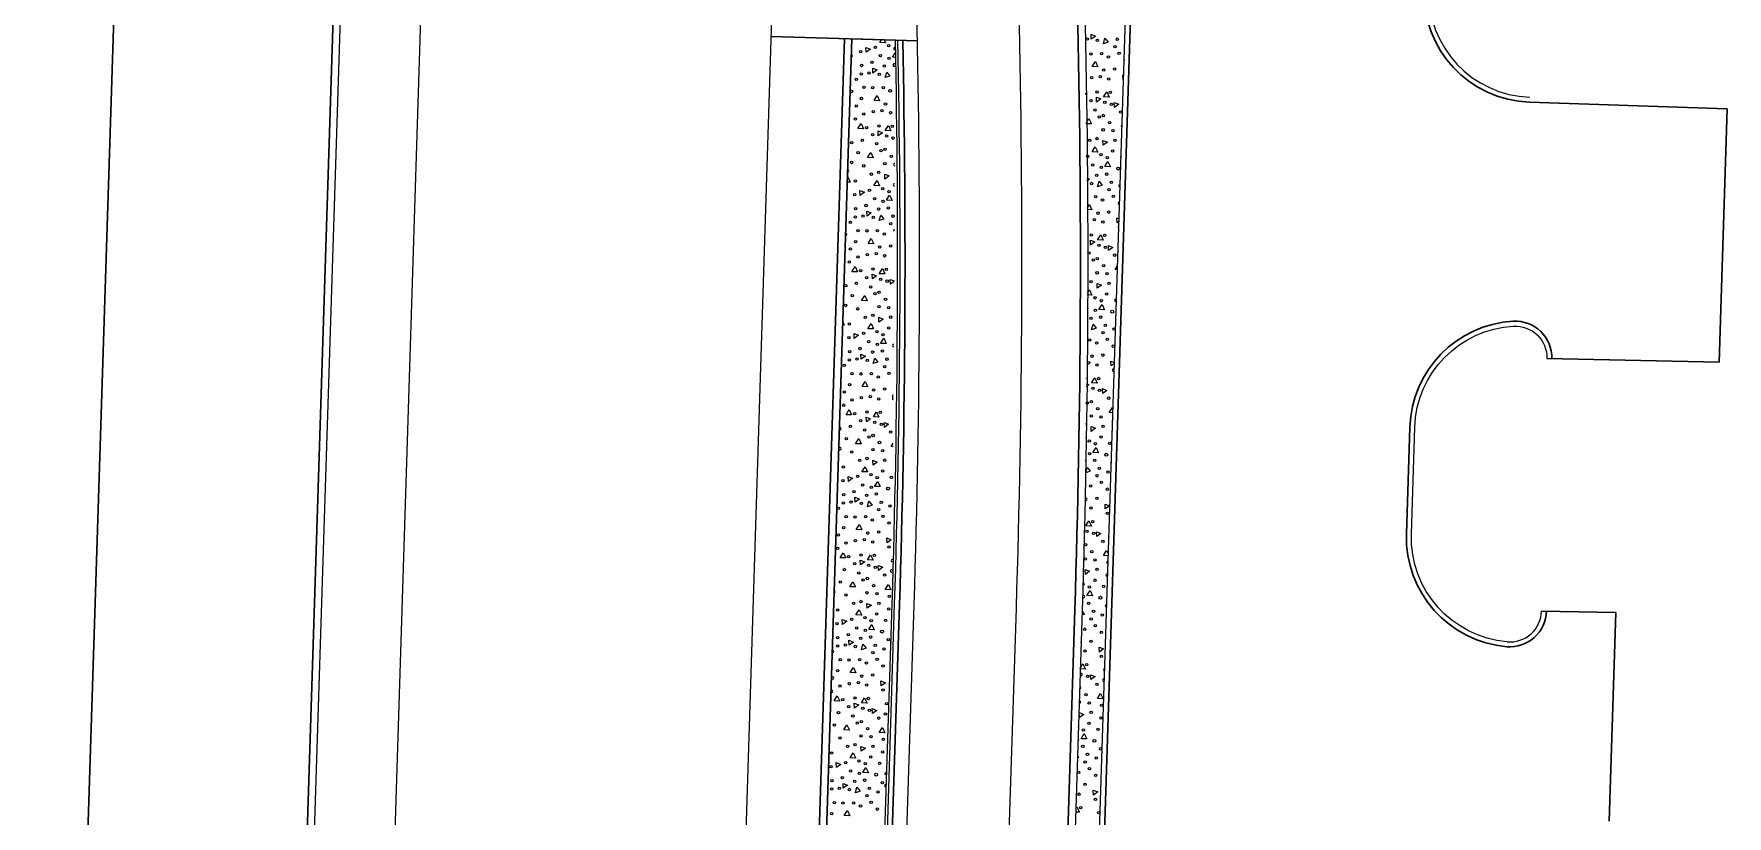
# Model space of a CAD drawing. Extents: x 2536801 to 2538856, y 7112140 to 7131569.
# Drawn here: x 2538208.4 to 2538440.1, y 7127960.5 to 7128067.6 of the extents above; entities that cross this region are included whole.
import ezdxf

# ---------------------------------------------------------------- set-up
doc = ezdxf.new("R2010")
doc.units = 0
doc.header["$LTSCALE"] = 100
doc.header["$MEASUREMENT"] = 0
for name, color, linetype, lineweight in [('D_BOC_FR', 3, 'Continuous', 13), ('D_BOC_RMP', 1, 'Continuous', 13), ('D_CTB_1', 2, 'Continuous', 0), ('D_DRVWY_1', 6, 'Continuous', 30), ('D_EOS_ML', 7, 'Continuous', 30), ('D_EOS_RMP', 1, 'Continuous', 30), ('D_EOT_ML', 7, 'Continuous', 13), ('D_EOT_RMP', 1, 'Continuous', 13), ('D_FOC_FR', 3, 'Continuous', 30), ('D_RIPRAP_1', 7, 'Continuous', 0)]:
    doc.layers.add(name, color=color, linetype=linetype, lineweight=lineweight)

msp = doc.modelspace()

# ---------------------------------------------------------------- linework, layer by layer
at = {"layer": 'D_BOC_FR', "lineweight": 0}
for p, q in [((2538341.15, 7127547.37), (2538360, 7128139.07)), ((2538396.9, 7127999.1), (2538397.36, 7128013.74))]:
    msp.add_line(p, q, dxfattribs=at)
at = {"layer": 'D_BOC_RMP', "lineweight": 0}
msp.add_line((2538311.37, 7127523.97), (2538326.2, 7127989.51), dxfattribs=at)
msp.add_arc((2536843.62, 7128036.75), 1483.33, 358.17507, 1.15777, dxfattribs=at)
at = {"layer": 'D_CTB_1', "linetype": 'Continuous', "lineweight": 0, "ltscale": 0.025}
for p, q in [((2538079.62, 7122710.13), (2538251.41, 7128101.79)), ((2538295.44, 7127285.57), (2538320.33, 7128066.91))]:
    msp.add_line(p, q, dxfattribs=at)
at = {"layer": 'D_DRVWY_1'}
for p, q in [((2538413.08, 7128058.26), (2538440.11, 7128057.33)), ((2538439, 7128022.67), (2538440.11, 7128057.33)), ((2538423.96, 7127959.79), (2538424.87, 7127988.36))]:
    msp.add_line(p, q, dxfattribs=at)
at = {"layer": 'D_DRVWY_1', "lineweight": 30}
for p, q in [((2538415.45, 7128023.17), (2538439, 7128022.67)), ((2538414.71, 7127988.58), (2538424.87, 7127988.36))]:
    msp.add_line(p, q, dxfattribs=at)
at = {"layer": 'D_DRVWY_1'}
msp.add_arc((2538413.6, 7128073.25), 15, 178.1749, 268.0343, dxfattribs=at)
at = {"layer": 'D_DRVWY_1', "lineweight": 0}
for centre, radius, start, end in [((2538413.6, 7128073.25), 14.33, 178.1749, 268.0343), ((2538410.38, 7127988.67), 4.33, 265.1802, 358.7731)]:
    msp.add_arc(centre, radius, start, end, dxfattribs=at)
at = {"layer": 'D_DRVWY_1', "extrusion": (0, 0, -1)}
for centre, start, end in [((-2538411.69, 7128013.28), 1.8251, 86.7555), ((-2538411.22, 7127998.64), 274.8198, 1.8251)]:
    msp.add_arc(centre, 15, start, end, dxfattribs=at)
at = {"layer": 'D_DRVWY_1', "lineweight": 0, "extrusion": (0, 0, -1)}
for centre, radius, start, end in [((-2538411.69, 7128013.28), 14.33, 1.8251, 86.7555), ((-2538411.12, 7128023.26), 4.33, 86.7555, 181.2269), ((-2538411.22, 7127998.64), 14.33, 274.8198, 1.8248)]:
    msp.add_arc(centre, radius, start, end, dxfattribs=at)
at = {"layer": 'D_DRVWY_1', "lineweight": 30, "extrusion": (0, 0, -1)}
msp.add_arc((-2538411.12, 7128023.26), 5, 86.7555, 181.2269, dxfattribs=at)
at = {"layer": 'D_DRVWY_1', "lineweight": 30}
msp.add_arc((2538410.38, 7127988.67), 5, 265.1802, 358.7731, dxfattribs=at)
at = {"layer": 'D_EOS_ML'}
for p, q in [((2537858.55, 7116745.35), (2538220.42, 7128102.78)), ((2537888.54, 7116744.4), (2538250.41, 7128101.82)), ((2538239.41, 7125558.6), (2538319.33, 7128066.94))]:
    msp.add_line(p, q, dxfattribs=at)
at = {"layer": 'D_EOS_RMP'}
for p, q in [((2538309.33, 7128067.22), (2538329.33, 7128066.64)), ((2538312.04, 7127523.95), (2538326.87, 7127989.49)), ((2538336.8, 7127547.51), (2538350.86, 7127988.73))]:
    msp.add_line(p, q, dxfattribs=at)
for radius, end in [(1508, 1.31899), (1484, 1.1565)]:
    msp.add_arc((2536843.62, 7128036.75), radius, 358.17507, end, dxfattribs=at)
at = {"layer": 'D_EOT_ML'}
for p, q in [((2537900.53, 7116744.02), (2538262.4, 7128101.44)), ((2538218.53, 7125217.38), (2538310.38, 7128099.91))]:
    msp.add_line(p, q, dxfattribs=at)
at = {"layer": 'D_EOT_RMP'}
for p, q in [((2538314.03, 7127523.88), (2538328.87, 7127989.43)), ((2538328.03, 7127523.44), (2538342.86, 7127988.98))]:
    msp.add_line(p, q, dxfattribs=at)
for radius in [1486, 1500]:
    msp.add_arc((2536843.62, 7128036.75), radius, 358.17507, 1.31899, dxfattribs=at)
at = {"layer": 'D_FOC_FR', "color": 3}
msp.add_line((2538333.34, 7127281.42), (2538360.67, 7128139.05), dxfattribs=at)
at = {"layer": 'D_FOC_FR'}
msp.add_line((2538396.23, 7127999.12), (2538396.7, 7128013.76), dxfattribs=at)
at = {"layer": 'D_RIPRAP_1', "color": 7, "lineweight": 0}
for p, q in [((2538320.33, 7128066.9), (2538301.81, 7127485.55)), ((2538326.31, 7128066.73), (2538320.33, 7128066.9)), ((2538311.04, 7127523.98), (2538325.87, 7127989.52))]:
    msp.add_line(p, q, dxfattribs=at)
at = {"layer": 'D_RIPRAP_1', "color": 7, "linetype": 'Continuous', "lineweight": 0, "flags": 128}
for points in [[(2538320.92, 7128066.89), (2538320.93, 7128066.88), (2538320.33, 7128066.9)], [(2538324.76, 7128066.77), (2538324.94, 7128066.37), (2538324.17, 7128066.4), (2538324.41, 7128066.79)], [(2538326.3, 7128064.38), (2538325.9, 7128064.39), (2538326.3, 7128065.03)], [(2538357.52, 7128061.35), (2538357.46, 7128061.3), (2538357.43, 7128061.97), (2538357.54, 7128061.93)], [(2538352.41, 7128055.38), (2538352.79, 7128055.99), (2538353.13, 7128055.26), (2538352.41, 7128055.29)], [(2538357.32, 7128054.91), (2538357.2, 7128054.92), (2538357.33, 7128055.12)], [(2538319.73, 7128047.94), (2538319.78, 7128048.02), (2538320.12, 7128047.29), (2538319.71, 7128047.31)], [(2538352.49, 7128047.86), (2538352.87, 7128047.72), (2538352.5, 7128047.44)], [(2538352.54, 7128043.71), (2538352.87, 7128044.23), (2538353.2, 7128043.5), (2538352.54, 7128043.53)], [(2538356.9, 7128041.91), (2538356.65, 7128041.72), (2538356.61, 7128042.39), (2538356.92, 7128042.27)], [(2538356.69, 7128035.32), (2538356.39, 7128035.33), (2538356.71, 7128035.85)], [(2538326.12, 7128033.68), (2538325.62, 7128033.31), (2538325.58, 7128033.98), (2538326.12, 7128033.77)], [(2538352.57, 7128032.13), (2538352.84, 7128032.56), (2538353.18, 7128031.84), (2538352.56, 7128031.86)], [(2538319.1, 7128028.15), (2538319.3, 7128027.71), (2538319.08, 7128027.72)], [(2538356.29, 7128022.46), (2538355.84, 7128022.13), (2538355.8, 7128022.8), (2538356.29, 7128022.61)], [(2538352.42, 7128019.67), (2538352.79, 7128019.53), (2538352.42, 7128019.26)], [(2538326.02, 7128017.53), (2538325.97, 7128017.5), (2538325.94, 7128018.17), (2538326.02, 7128018.13)], [(2538356.07, 7128015.73), (2538355.57, 7128015.75), (2538356.01, 7128016.44), (2538356.09, 7128016.28)], [(2538325.98, 7128011.1), (2538325.71, 7128011.11), (2538325.99, 7128011.55)], [(2538352.34, 7128012.32), (2538352.37, 7128012.25), (2538352.34, 7128012.25)], [(2538318.46, 7128008.19), (2538318.49, 7128008.12), (2538318.46, 7128008.12)], [(2538355.45, 7127996.13), (2538354.76, 7127996.16), (2538355.2, 7127996.86), (2538355.45, 7127996.31)], [(2538351.85, 7127988.51), (2538352.16, 7127988.12), (2538351.83, 7127988.02)], [(2538325.75, 7127985.79), (2538325.69, 7127985.79), (2538325.75, 7127985.88)], [(2538351.6, 7127980.76), (2538351.96, 7127981.34), (2538352.3, 7127980.61), (2538351.6, 7127980.64)], [(2538351.22, 7127968.7), (2538351.35, 7127968.54), (2538351.21, 7127968.49)], [(2538325.13, 7127966.2), (2538324.88, 7127966.21), (2538325.14, 7127966.61)], [(2538350.99, 7127961.49), (2538351.15, 7127961.75), (2538351.49, 7127961.02), (2538350.97, 7127961.05)]]:
    msp.add_lwpolyline(points, dxfattribs=at)
for points in [[(2538353.1, 7128066.87), (2538353.07, 7128067.54), (2538353.68, 7128067.3)], [(2538355.41, 7128066.46), (2538354.77, 7128066.25), (2538354.98, 7128067)], [(2538322.31, 7128065.08), (2538322.27, 7128065.75), (2538322.89, 7128065.51)], [(2538354.02, 7128063.09), (2538353.24, 7128063.12), (2538353.68, 7128063.81)], [(2538323.24, 7128062.24), (2538323.2, 7128062.91), (2538323.82, 7128062.66)], [(2538325.55, 7128061.83), (2538324.91, 7128061.62), (2538325.12, 7128062.37)], [(2538324.15, 7128058.45), (2538323.38, 7128058.48), (2538323.81, 7128059.18)], [(2538355.55, 7128058.95), (2538354.78, 7128058.98), (2538355.22, 7128059.68)], [(2538353.83, 7128058.27), (2538353.8, 7128058.94), (2538354.41, 7128058.7)], [(2538356.29, 7128057.53), (2538356.26, 7128058.2), (2538356.87, 7128057.96)], [(2538321.95, 7128054.59), (2538321.17, 7128054.63), (2538321.61, 7128055.32)], [(2538325.69, 7128054.31), (2538324.91, 7128054.35), (2538325.35, 7128055.04)], [(2538323.97, 7128053.64), (2538323.93, 7128054.31), (2538324.55, 7128054.06)], [(2538353.99, 7128051.42), (2538353.22, 7128051.45), (2538353.66, 7128052.15)], [(2538354.74, 7128052.34), (2538354.7, 7128053.01), (2538355.32, 7128052.77)], [(2538323.27, 7128050.62), (2538322.49, 7128050.66), (2538322.93, 7128051.35)], [(2538355.73, 7128049.41), (2538354.95, 7128049.45), (2538355.39, 7128050.14)], [(2538324.13, 7128046.79), (2538323.35, 7128046.82), (2538323.79, 7128047.51)], [(2538324.87, 7128047.71), (2538324.84, 7128048.38), (2538325.45, 7128048.14)], [(2538354.6, 7128046.88), (2538353.96, 7128046.67), (2538354.17, 7128047.42)], [(2538321.5, 7128045.49), (2538321.46, 7128046.16), (2538322.08, 7128045.92)], [(2538325.86, 7128044.78), (2538325.09, 7128044.81), (2538325.52, 7128045.5)], [(2538322.43, 7128042.65), (2538322.39, 7128043.32), (2538323.01, 7128043.08)], [(2538324.73, 7128042.24), (2538324.1, 7128042.03), (2538324.3, 7128042.78)], [(2538323.34, 7128038.86), (2538322.56, 7128038.9), (2538323, 7128039.59)], [(2538353.02, 7128038.69), (2538352.98, 7128039.36), (2538353.6, 7128039.11)], [(2538354.74, 7128039.37), (2538353.96, 7128039.4), (2538354.4, 7128040.09)], [(2538355.48, 7128037.94), (2538355.44, 7128038.61), (2538356.06, 7128038.37)], [(2538321.14, 7128035.01), (2538320.36, 7128035.04), (2538320.8, 7128035.74)], [(2538323.16, 7128034.05), (2538323.12, 7128034.72), (2538323.74, 7128034.48)], [(2538324.88, 7128034.73), (2538324.1, 7128034.76), (2538324.54, 7128035.46)], [(2538322.45, 7128031.04), (2538321.68, 7128031.07), (2538322.12, 7128031.77)], [(2538353.92, 7128032.76), (2538353.89, 7128033.43), (2538354.5, 7128033.19)], [(2538354.91, 7128029.83), (2538354.14, 7128029.86), (2538354.58, 7128030.55)], [(2538320.68, 7128025.91), (2538320.65, 7128026.58), (2538321.26, 7128026.34)], [(2538323.32, 7128027.2), (2538322.54, 7128027.23), (2538322.98, 7128027.93)], [(2538324.06, 7128028.12), (2538324.02, 7128028.79), (2538324.64, 7128028.55)], [(2538353.78, 7128027.29), (2538353.15, 7128027.08), (2538353.35, 7128027.83)], [(2538325.05, 7128025.19), (2538324.27, 7128025.22), (2538324.71, 7128025.92)], [(2538321.61, 7128023.07), (2538321.58, 7128023.74), (2538322.2, 7128023.49)], [(2538323.92, 7128022.66), (2538323.28, 7128022.45), (2538323.49, 7128023.19)], [(2538322.53, 7128019.28), (2538321.75, 7128019.31), (2538322.19, 7128020.01)], [(2538353.93, 7128019.78), (2538353.15, 7128019.81), (2538353.59, 7128020.51)], [(2538354.67, 7128018.36), (2538354.63, 7128019.03), (2538355.25, 7128018.79)], [(2538320.32, 7128015.42), (2538319.55, 7128015.46), (2538319.98, 7128016.15)], [(2538322.34, 7128014.46), (2538322.31, 7128015.13), (2538322.92, 7128014.89)], [(2538324.06, 7128015.14), (2538323.29, 7128015.18), (2538323.73, 7128015.87)], [(2538324.8, 7128013.72), (2538324.77, 7128014.39), (2538325.38, 7128014.15)], [(2538353.11, 7128013.17), (2538353.08, 7128013.84), (2538353.69, 7128013.6)], [(2538321.64, 7128011.45), (2538320.86, 7128011.49), (2538321.3, 7128012.18)], [(2538354.1, 7128010.24), (2538353.32, 7128010.27), (2538353.76, 7128010.97)], [(2538322.51, 7128007.62), (2538321.73, 7128007.65), (2538322.17, 7128008.34)], [(2538323.25, 7128008.54), (2538323.21, 7128009.21), (2538323.83, 7128008.97)], [(2538352.97, 7128007.71), (2538352.34, 7128007.5), (2538352.54, 7128008.25)], [(2538319.87, 7128006.32), (2538319.83, 7128006.99), (2538320.45, 7128006.75)], [(2538324.24, 7128005.61), (2538323.46, 7128005.64), (2538323.9, 7128006.33)], [(2538320.8, 7128003.48), (2538320.77, 7128004.15), (2538321.38, 7128003.91)], [(2538323.11, 7128003.07), (2538322.47, 7128002.86), (2538322.68, 7128003.61)], [(2538355.02, 7128002.55), (2538354.99, 7128003.22), (2538355.6, 7128002.98)], [(2538321.71, 7127999.69), (2538320.94, 7127999.73), (2538321.38, 7128000.42)], [(2538353.12, 7128000.19), (2538352.34, 7128000.23), (2538352.78, 7128000.92)], [(2538353.85, 7127998.77), (2538353.82, 7127999.44), (2538354.43, 7127999.2)], [(2538319.51, 7127995.84), (2538318.73, 7127995.87), (2538319.17, 7127996.56)], [(2538325.16, 7127997.91), (2538325.12, 7127998.58), (2538325.74, 7127998.34)], [(2538321.53, 7127994.88), (2538321.49, 7127995.55), (2538322.11, 7127995.31)], [(2538323.25, 7127995.56), (2538322.47, 7127995.59), (2538322.91, 7127996.29)], [(2538323.99, 7127994.14), (2538323.95, 7127994.81), (2538324.57, 7127994.57)], [(2538352.3, 7127993.59), (2538352.26, 7127994.26), (2538352.88, 7127994.02)], [(2538320.83, 7127991.87), (2538320.05, 7127991.9), (2538320.49, 7127992.59)], [(2538325.67, 7127991.49), (2538324.9, 7127991.53), (2538325.34, 7127992.22)], [(2538322.43, 7127988.95), (2538322.4, 7127989.62), (2538323.02, 7127989.38)], [(2538353.29, 7127990.66), (2538352.51, 7127990.69), (2538352.95, 7127991.38)], [(2538319.06, 7127986.74), (2538319.02, 7127987.41), (2538319.64, 7127987.17)], [(2538321.69, 7127988.03), (2538320.91, 7127988.06), (2538321.35, 7127988.76)], [(2538323.42, 7127986.02), (2538322.65, 7127986.05), (2538323.09, 7127986.75)], [(2538319.99, 7127983.9), (2538319.95, 7127984.57), (2538320.57, 7127984.32)], [(2538322.29, 7127983.49), (2538321.66, 7127983.28), (2538321.86, 7127984.02)], [(2538354.21, 7127982.96), (2538354.18, 7127983.63), (2538354.79, 7127983.39)], [(2538320.9, 7127980.11), (2538320.12, 7127980.14), (2538320.56, 7127980.84)], [(2538324.35, 7127978.33), (2538324.31, 7127979), (2538324.93, 7127978.75)], [(2538353.04, 7127979.19), (2538353, 7127979.86), (2538353.62, 7127979.62)], [(2538318.7, 7127976.25), (2538317.92, 7127976.29), (2538318.36, 7127976.98)], [(2538320.72, 7127975.29), (2538320.68, 7127975.96), (2538321.3, 7127975.72)], [(2538322.44, 7127975.97), (2538321.66, 7127976.01), (2538322.1, 7127976.7)], [(2538354.72, 7127976.55), (2538353.95, 7127976.58), (2538354.39, 7127977.27)], [(2538323.18, 7127974.55), (2538323.14, 7127975.22), (2538323.76, 7127974.98)], [(2538351.49, 7127974), (2538351.45, 7127974.67), (2538352.07, 7127974.43)], [(2538320.02, 7127972.28), (2538319.24, 7127972.32), (2538319.68, 7127973.01)], [(2538324.86, 7127971.91), (2538324.08, 7127971.94), (2538324.52, 7127972.64)], [(2538352.48, 7127971.07), (2538351.7, 7127971.1), (2538352.14, 7127971.8)], [(2538320.88, 7127968.45), (2538320.1, 7127968.48), (2538320.54, 7127969.17)], [(2538321.62, 7127969.37), (2538321.59, 7127970.04), (2538322.2, 7127969.8)], [(2538318.25, 7127967.15), (2538318.21, 7127967.82), (2538318.83, 7127967.58)], [(2538322.61, 7127966.44), (2538321.83, 7127966.47), (2538322.27, 7127967.16)], [(2538319.18, 7127964.31), (2538319.14, 7127964.98), (2538319.76, 7127964.74)], [(2538321.48, 7127963.9), (2538320.85, 7127963.69), (2538321.05, 7127964.44)], [(2538353.4, 7127963.38), (2538353.36, 7127964.05), (2538353.98, 7127963.81)], [(2538320.09, 7127960.52), (2538319.31, 7127960.56), (2538319.75, 7127961.25)]]:
    msp.add_lwpolyline(points, close=True, dxfattribs=at)
at = {"layer": 'D_RIPRAP_1', "color": 7, "lineweight": 0, "flags": 128}
msp.add_lwpolyline([(2538351.86, 7127988.69), (2538342.16, 7127684.29), (2538337.76, 7127546.43)], dxfattribs=at)
at = {"layer": 'D_RIPRAP_1', "color": 7, "linetype": 'Continuous', "lineweight": 0}
for centre, radius in [((2538325.39, 7128065.99), 0.163), ((2538352.55, 7128066.89), 0.163), ((2538353.95, 7128066.7), 0.163), ((2538356.34, 7128065.84), 0.163), ((2538356.66, 7128066.87), 0.163), ((2538321.56, 7128065.17), 0.163), ((2538323.1, 7128063.69), 0.163), ((2538323.57, 7128065.76), 0.163), ((2538324.26, 7128064.61), 0.163), ((2538325.44, 7128064.26), 0.163), ((2538353.08, 7128064.85), 0.163), ((2538354.52, 7128064.87), 0.163), ((2538355.46, 7128064.43), 0.163), ((2538356.92, 7128064.93), 0.163), ((2538320.95, 7128061.37), 0.163), ((2538321.64, 7128062.12), 0.163), ((2538321.68, 7128063.27), 0.163), ((2538322.69, 7128062.25), 0.163), ((2538324.09, 7128062.06), 0.163), ((2538324.81, 7128063.19), 0.163), ((2538353.14, 7128061.59), 0.163), ((2538354.35, 7128061.73), 0.163), ((2538354.82, 7128062.64), 0.163), ((2538355.5, 7128061.43), 0.163), ((2538356.32, 7128062.78), 0.163), ((2538320.32, 7128059.71), 0.163), ((2538322.01, 7128060.26), 0.163), ((2538323.21, 7128060.22), 0.163), ((2538324.66, 7128060.24), 0.163), ((2538325.59, 7128059.8), 0.163), ((2538353.91, 7128059.64), 0.163), ((2538355.73, 7128059.58), 0.163), ((2538320.95, 7128057.74), 0.163), ((2538321.66, 7128058.75), 0.163), ((2538321.98, 7128056.64), 0.163), ((2538323.27, 7128056.95), 0.163), ((2538324.49, 7128057.1), 0.163), ((2538324.95, 7128058), 0.163), ((2538325.64, 7128056.79), 0.163), ((2538353.05, 7128058.44), 0.163), ((2538353.6, 7128057.19), 0.163), ((2538354.96, 7128058.23), 0.163), ((2538355.86, 7128057.96), 0.163), ((2538357.13, 7128056.89), 0.163), ((2538320.83, 7128055.93), 0.163), ((2538322.36, 7128054.77), 0.163), ((2538324.05, 7128055), 0.163), ((2538325.87, 7128054.95), 0.163), ((2538354.19, 7128056.23), 0.163), ((2538354.73, 7128054.46), 0.163), ((2538354.75, 7128056.42), 0.163), ((2538355.62, 7128055.46), 0.163), ((2538356.07, 7128054.33), 0.163), ((2538320.33, 7128052.72), 0.163), ((2538321.77, 7128053.02), 0.163), ((2538323.18, 7128053.81), 0.163), ((2538323.74, 7128052.55), 0.163), ((2538325.1, 7128053.6), 0.163), ((2538325.99, 7128053.32), 0.163), ((2538352.89, 7128053.03), 0.163), ((2538353.89, 7128053.27), 0.163), ((2538356.34, 7128053.03), 0.163), ((2538320.32, 7128049.99), 0.163), ((2538321.21, 7128051.33), 0.163), ((2538324.33, 7128051.59), 0.163), ((2538324.86, 7128049.82), 0.163), ((2538324.89, 7128051.78), 0.163), ((2538325.76, 7128050.82), 0.163), ((2538352.62, 7128050.81), 0.163), ((2538353.31, 7128049.66), 0.163), ((2538354.44, 7128051.04), 0.163), ((2538355.3, 7128050.64), 0.163), ((2538356.05, 7128051.56), 0.163), ((2538320.83, 7128047.47), 0.163), ((2538321.97, 7128049.53), 0.163), ((2538323.02, 7128048.39), 0.163), ((2538324.03, 7128048.63), 0.163), ((2538353.86, 7128048.24), 0.163), ((2538354.5, 7128049.31), 0.163), ((2538355.2, 7128048.39), 0.163), ((2538355.85, 7128047.28), 0.163), ((2538356.79, 7128049.15), 0.199), ((2538320.75, 7128045.59), 0.163), ((2538322.76, 7128046.17), 0.163), ((2538323.45, 7128045.02), 0.163), ((2538324.58, 7128046.41), 0.163), ((2538325.43, 7128046), 0.163), ((2538353.14, 7128047.11), 0.163), ((2538353.71, 7128045.29), 0.163), ((2538355.52, 7128046.26), 0.163), ((2538356.11, 7128045.35), 0.163), ((2538320.86, 7128043.68), 0.163), ((2538321.88, 7128042.66), 0.163), ((2538322.28, 7128044.1), 0.163), ((2538324, 7128043.6), 0.163), ((2538324.63, 7128044.68), 0.163), ((2538325.34, 7128043.76), 0.163), ((2538325.98, 7128042.64), 0.163), ((2538354.01, 7128043.05), 0.163), ((2538354.64, 7128044.85), 0.163), ((2538355.5, 7128043.19), 0.163), ((2538320.14, 7128041.79), 0.163), ((2538320.83, 7128042.54), 0.163), ((2538321.19, 7128040.67), 0.163), ((2538322.4, 7128040.63), 0.163), ((2538323.28, 7128042.48), 0.163), ((2538323.84, 7128040.65), 0.163), ((2538325.66, 7128041.62), 0.163), ((2538353.54, 7128042.15), 0.163), ((2538354.69, 7128041.84), 0.163), ((2538320.14, 7128038.16), 0.163), ((2538320.85, 7128039.16), 0.163), ((2538324.14, 7128038.41), 0.163), ((2538324.78, 7128040.21), 0.163), ((2538325.64, 7128038.55), 0.163), ((2538353.1, 7128040.05), 0.163), ((2538354.15, 7128038.65), 0.163), ((2538354.92, 7128040), 0.163), ((2538355.04, 7128038.37), 0.163), ((2538320.02, 7128036.35), 0.163), ((2538321.17, 7128037.05), 0.163), ((2538322.46, 7128037.37), 0.163), ((2538323.68, 7128037.51), 0.163), ((2538324.83, 7128037.21), 0.163), ((2538352.79, 7128037.6), 0.163), ((2538353.38, 7128036.64), 0.163), ((2538353.94, 7128036.83), 0.163), ((2538354.81, 7128035.88), 0.163), ((2538356.32, 7128037.3), 0.163), ((2538320.96, 7128033.43), 0.163), ((2538321.55, 7128035.18), 0.163), ((2538322.37, 7128034.22), 0.163), ((2538323.23, 7128035.41), 0.163), ((2538324.29, 7128034.01), 0.163), ((2538325.05, 7128035.36), 0.163), ((2538325.18, 7128033.74), 0.163), ((2538353.08, 7128033.69), 0.163), ((2538353.91, 7128034.88), 0.163), ((2538355.26, 7128034.75), 0.163), ((2538355.53, 7128033.45), 0.163), ((2538319.52, 7128033.13), 0.163), ((2538320.4, 7128031.74), 0.163), ((2538322.92, 7128032.96), 0.163), ((2538323.52, 7128032.01), 0.163), ((2538324.08, 7128032.2), 0.163), ((2538324.95, 7128031.24), 0.163), ((2538353.63, 7128031.46), 0.163), ((2538354.48, 7128031.05), 0.163), ((2538355.23, 7128031.97), 0.163), ((2538319.51, 7128030.41), 0.163), ((2538321.16, 7128029.95), 0.163), ((2538322.21, 7128028.8), 0.163), ((2538323.22, 7128029.05), 0.163), ((2538324.05, 7128030.24), 0.163), ((2538325.4, 7128030.11), 0.163), ((2538325.67, 7128028.81), 0.163), ((2538353.68, 7128029.73), 0.163), ((2538354.39, 7128028.81), 0.163), ((2538355.97, 7128029.56), 0.199), ((2538320.01, 7128027.88), 0.163), ((2538321.95, 7128026.59), 0.163), ((2538323.77, 7128026.82), 0.163), ((2538324.62, 7128026.41), 0.163), ((2538325.37, 7128027.33), 0.163), ((2538353.05, 7128028.65), 0.163), ((2538354.71, 7128026.67), 0.163), ((2538355.03, 7128027.69), 0.163), ((2538356.22, 7128027.19), 0.163), ((2538319.94, 7128026), 0.163), ((2538320.05, 7128024.1), 0.163), ((2538321.47, 7128024.52), 0.163), ((2538322.63, 7128025.44), 0.163), ((2538323.82, 7128025.09), 0.163), ((2538324.53, 7128024.17), 0.163), ((2538352.89, 7128025.7), 0.163), ((2538353.83, 7128025.26), 0.163), ((2538355.3, 7128025.76), 0.163), ((2538356.12, 7128024.84), 0.163), ((2538319.32, 7128022.2), 0.163), ((2538320.01, 7128022.95), 0.163), ((2538321.07, 7128023.08), 0.163), ((2538322.46, 7128022.89), 0.163), ((2538323.19, 7128024.02), 0.163), ((2538324.85, 7128022.04), 0.163), ((2538325.17, 7128023.06), 0.163), ((2538352.73, 7128022.56), 0.163), ((2538353.19, 7128023.47), 0.163), ((2538353.88, 7128022.26), 0.163), ((2538354.69, 7128023.61), 0.163), ((2538320.03, 7128019.58), 0.163), ((2538320.38, 7128021.09), 0.163), ((2538321.59, 7128021.05), 0.163), ((2538323.03, 7128021.07), 0.163), ((2538323.97, 7128020.62), 0.163), ((2538325.43, 7128021.13), 0.163), ((2538354.1, 7128020.41), 0.163), ((2538319.32, 7128018.57), 0.163), ((2538320.36, 7128017.47), 0.163), ((2538321.65, 7128017.78), 0.163), ((2538322.86, 7128017.93), 0.163), ((2538323.33, 7128018.83), 0.163), ((2538324.02, 7128017.62), 0.163), ((2538324.83, 7128018.97), 0.163), ((2538353.13, 7128017.25), 0.163), ((2538353.34, 7128019.06), 0.163), ((2538354.23, 7128018.79), 0.163), ((2538355.5, 7128017.72), 0.163), ((2538319.21, 7128016.76), 0.163), ((2538320.73, 7128015.6), 0.163), ((2538322.42, 7128015.83), 0.163), ((2538324.24, 7128015.78), 0.163), ((2538352.57, 7128017.06), 0.163), ((2538353.1, 7128015.29), 0.163), ((2538354, 7128016.29), 0.163), ((2538354.45, 7128015.16), 0.163), ((2538320.14, 7128013.85), 0.163), ((2538321.56, 7128014.64), 0.163), ((2538322.11, 7128013.38), 0.163), ((2538323.26, 7128012.61), 0.163), ((2538323.47, 7128014.43), 0.163), ((2538324.37, 7128014.15), 0.163), ((2538325.64, 7128013.08), 0.163), ((2538354.72, 7128013.86), 0.163), ((2538319.58, 7128012.16), 0.163), ((2538320.34, 7128010.36), 0.163), ((2538322.7, 7128012.42), 0.163), ((2538323.24, 7128010.65), 0.163), ((2538324.13, 7128011.65), 0.163), ((2538324.58, 7128010.53), 0.163), ((2538352.82, 7128011.87), 0.163), ((2538353.67, 7128011.47), 0.163), ((2538354.42, 7128012.39), 0.163), ((2538355.64, 7128011.54), 0.163), ((2538319.2, 7128008.3), 0.163), ((2538321.4, 7128009.22), 0.163), ((2538322.4, 7128009.46), 0.163), ((2538324.85, 7128009.23), 0.163), ((2538352.87, 7128010.14), 0.163), ((2538353.58, 7128009.22), 0.163), ((2538354.22, 7128008.11), 0.163), ((2538355.16, 7128009.98), 0.199), ((2538319.12, 7128006.42), 0.163), ((2538321.13, 7128007), 0.163), ((2538321.82, 7128005.85), 0.163), ((2538322.95, 7128007.24), 0.163), ((2538323.81, 7128006.83), 0.163), ((2538324.56, 7128007.75), 0.163), ((2538325.77, 7128006.9), 0.163), ((2538353.02, 7128005.68), 0.163), ((2538353.9, 7128007.09), 0.163), ((2538354.48, 7128006.18), 0.163), ((2538355.41, 7128007.61), 0.163), ((2538319.2, 7128003.37), 0.163), ((2538319.24, 7128004.51), 0.163), ((2538320.25, 7128003.49), 0.163), ((2538320.66, 7128004.93), 0.163), ((2538321.65, 7128003.31), 0.163), ((2538322.37, 7128004.43), 0.163), ((2538323.01, 7128005.51), 0.163), ((2538323.71, 7128004.59), 0.163), ((2538324.36, 7128003.47), 0.163), ((2538325.3, 7128005.34), 0.199), ((2538353.88, 7128004.02), 0.163), ((2538355.31, 7128005.26), 0.163), ((2538318.51, 7128002.62), 0.163), ((2538319.57, 7128001.5), 0.163), ((2538320.77, 7128001.46), 0.163), ((2538322.22, 7128001.48), 0.163), ((2538323.15, 7128001.04), 0.163), ((2538324.03, 7128002.45), 0.163), ((2538324.62, 7128001.54), 0.163), ((2538325.55, 7128002.97), 0.163), ((2538353.07, 7128002.67), 0.163), ((2538355.31, 7128001.97), 0.163), ((2538318.51, 7127998.99), 0.163), ((2538319.22, 7127999.99), 0.163), ((2538322.52, 7127999.24), 0.163), ((2538324.01, 7127999.38), 0.163), ((2538325.45, 7128000.62), 0.163), ((2538352.52, 7127999.48), 0.163), ((2538353.29, 7128000.83), 0.163), ((2538353.42, 7127999.2), 0.163), ((2538318.39, 7127997.18), 0.163), ((2538319.54, 7127997.88), 0.163), ((2538320.83, 7127998.2), 0.163), ((2538322.05, 7127998.34), 0.163), ((2538323.2, 7127998.04), 0.163), ((2538325.44, 7127997.34), 0.163), ((2538352.32, 7127997.66), 0.163), ((2538353.18, 7127996.71), 0.163), ((2538354.69, 7127998.13), 0.163), ((2538319.33, 7127994.26), 0.163), ((2538319.92, 7127996.01), 0.163), ((2538320.74, 7127995.05), 0.163), ((2538321.61, 7127996.24), 0.163), ((2538322.66, 7127994.84), 0.163), ((2538323.43, 7127996.19), 0.163), ((2538323.55, 7127994.57), 0.163), ((2538352.29, 7127995.71), 0.163), ((2538353.63, 7127995.58), 0.163), ((2538353.9, 7127994.28), 0.163), ((2538318.77, 7127992.57), 0.163), ((2538321.3, 7127993.79), 0.163), ((2538321.89, 7127992.83), 0.163), ((2538322.45, 7127993.03), 0.163), ((2538323.32, 7127992.07), 0.163), ((2538324.83, 7127993.5), 0.163), ((2538352.86, 7127991.88), 0.163), ((2538353.61, 7127992.8), 0.163), ((2538354.82, 7127991.95), 0.163), ((2538319.53, 7127990.78), 0.163), ((2538320.59, 7127989.63), 0.163), ((2538321.59, 7127989.88), 0.163), ((2538322.42, 7127991.07), 0.163), ((2538323.77, 7127990.94), 0.163), ((2538324.04, 7127989.64), 0.163), ((2538325.49, 7127990.6), 0.163), ((2538352.76, 7127989.64), 0.163), ((2538354.35, 7127990.39), 0.199), ((2538318.39, 7127988.71), 0.163), ((2538320.32, 7127987.42), 0.163), ((2538322.14, 7127987.65), 0.163), ((2538322.99, 7127987.24), 0.163), ((2538323.74, 7127988.16), 0.163), ((2538324.96, 7127987.31), 0.163), ((2538325.39, 7127988.87), 0.163), ((2538353.09, 7127987.5), 0.163), ((2538353.41, 7127988.52), 0.163), ((2538354.6, 7127988.02), 0.163), ((2538318.31, 7127986.83), 0.163), ((2538318.42, 7127984.93), 0.163), ((2538319.85, 7127985.35), 0.163), ((2538321.01, 7127986.27), 0.163), ((2538321.56, 7127984.85), 0.163), ((2538322.19, 7127985.92), 0.163), ((2538322.9, 7127985), 0.163), ((2538324.48, 7127985.76), 0.199), ((2538352.21, 7127986.09), 0.163), ((2538353.67, 7127986.59), 0.163), ((2538354.5, 7127985.67), 0.163), ((2538318.39, 7127983.78), 0.163), ((2538319.44, 7127983.91), 0.163), ((2538320.84, 7127983.72), 0.163), ((2538323.22, 7127982.87), 0.163), ((2538323.54, 7127983.89), 0.163), ((2538324.73, 7127983.39), 0.163), ((2538325.33, 7127984.66), 0.163), ((2538352.25, 7127983.09), 0.163), ((2538353.07, 7127984.44), 0.163), ((2538354.49, 7127982.39), 0.163), ((2538318.41, 7127980.41), 0.163), ((2538318.75, 7127981.92), 0.163), ((2538319.96, 7127981.88), 0.163), ((2538321.4, 7127981.9), 0.163), ((2538322.34, 7127981.45), 0.163), ((2538323.81, 7127981.96), 0.163), ((2538324.63, 7127981.04), 0.163), ((2538352.48, 7127981.24), 0.163), ((2538318.73, 7127978.3), 0.163), ((2538320.02, 7127978.61), 0.163), ((2538321.24, 7127978.76), 0.163), ((2538321.7, 7127979.66), 0.163), ((2538322.39, 7127978.45), 0.163), ((2538323.2, 7127979.8), 0.163), ((2538324.63, 7127977.75), 0.163), ((2538352.61, 7127979.62), 0.163), ((2538353.88, 7127978.55), 0.163), ((2538319.11, 7127976.43), 0.163), ((2538319.93, 7127975.47), 0.163), ((2538320.79, 7127976.66), 0.163), ((2538322.62, 7127976.6), 0.163), ((2538325.09, 7127975.9), 0.163), ((2538352.37, 7127977.12), 0.163), ((2538352.82, 7127975.99), 0.163), ((2538354.54, 7127975.65), 0.163), ((2538318.52, 7127974.68), 0.163), ((2538320.48, 7127974.21), 0.163), ((2538321.08, 7127973.25), 0.163), ((2538321.64, 7127973.44), 0.163), ((2538321.85, 7127975.26), 0.163), ((2538322.74, 7127974.98), 0.163), ((2538324.01, 7127973.91), 0.163), ((2538324.94, 7127974.48), 0.163), ((2538352.79, 7127973.21), 0.163), ((2538353.09, 7127974.69), 0.163), ((2538354.44, 7127973.93), 0.163), ((2538317.96, 7127972.99), 0.163), ((2538318.72, 7127971.19), 0.163), ((2538321.61, 7127971.48), 0.163), ((2538322.51, 7127972.48), 0.163), ((2538322.96, 7127971.36), 0.163), ((2538324.67, 7127971.01), 0.163), ((2538352.04, 7127972.3), 0.163), ((2538353.54, 7127970.81), 0.199), ((2538354.01, 7127972.37), 0.163), ((2538317.57, 7127969.13), 0.163), ((2538319.77, 7127970.05), 0.163), ((2538320.78, 7127970.29), 0.163), ((2538322.93, 7127968.58), 0.163), ((2538323.23, 7127970.06), 0.163), ((2538324.58, 7127969.29), 0.163), ((2538351.95, 7127970.05), 0.163), ((2538352.59, 7127968.94), 0.163), ((2538354.38, 7127969.71), 0.163), ((2538317.5, 7127967.25), 0.163), ((2538319.51, 7127967.83), 0.163), ((2538320.19, 7127966.68), 0.163), ((2538321.33, 7127968.06), 0.163), ((2538321.38, 7127966.34), 0.163), ((2538322.18, 7127967.66), 0.163), ((2538323.67, 7127966.17), 0.199), ((2538324.15, 7127967.73), 0.163), ((2538351.39, 7127966.51), 0.163), ((2538352.27, 7127967.92), 0.163), ((2538352.86, 7127967.01), 0.163), ((2538353.78, 7127968.44), 0.163), ((2538317.57, 7127964.2), 0.163), ((2538317.61, 7127965.34), 0.163), ((2538318.63, 7127964.32), 0.163), ((2538319.03, 7127965.76), 0.163), ((2538320.02, 7127964.14), 0.163), ((2538320.75, 7127965.26), 0.163), ((2538322.09, 7127965.42), 0.163), ((2538322.73, 7127964.3), 0.163), ((2538324.51, 7127965.08), 0.163), ((2538352.25, 7127964.85), 0.163), ((2538353.69, 7127966.09), 0.163), ((2538317.94, 7127962.33), 0.163), ((2538319.15, 7127962.29), 0.163), ((2538320.59, 7127962.31), 0.163), ((2538321.53, 7127961.87), 0.163), ((2538322.41, 7127963.28), 0.163), ((2538322.99, 7127962.37), 0.163), ((2538323.92, 7127963.8), 0.163), ((2538351.44, 7127963.5), 0.163), ((2538351.67, 7127961.66), 0.163), ((2538353.68, 7127962.8), 0.163), ((2538317.6, 7127960.82), 0.163), ((2538323.82, 7127961.45), 0.163), ((2538354.14, 7127960.95), 0.163)]:
    msp.add_circle(centre, radius, dxfattribs=at)
at = {"layer": 'D_RIPRAP_1', "color": 7, "lineweight": 0, "extrusion": (0, 0, -1)}
msp.add_arc((-2536843.62, 7128036.75), 1509, 178.68101, 181.82493, dxfattribs=at)
at = {"layer": 'D_RIPRAP_1', "color": 7, "lineweight": 0}
msp.add_arc((2536843.62, 7128036.75), 1482.99, 358.17507, 1.15843, dxfattribs=at)
at = {"layer": 'D_RIPRAP_1', "color": 7, "linetype": 'Continuous', "lineweight": 0}
for centre, radius, start, end in [((2538320.26, 7128064.58), 0.163, 266.3042, 90.046), ((2538326.24, 7128065.59), 0.163, 68.3108, 291.0151), ((2538357.75, 7128064.01), 0.163, 147.7337, 208.616), ((2538326.15, 7128063.34), 0.163, 31.0317, 328.2942), ((2538352.22, 7128059.4), 0.163, 327.1399, 34.1789), ((2538319.78, 7128053.93), 0.163, 328.2883, 28.0618), ((2538319.7, 7128051.16), 0.163, 317.6788, 38.6713), ((2538326.21, 7128049.7), 0.163, 89.3977, 269.9282), ((2538357.26, 7128050.71), 0.163, 116.1178, 240.232), ((2538319.76, 7128048.81), 0.163, 267.0066, 89.3435), ((2538326.18, 7128046.92), 0.163, 85.5544, 273.7715), ((2538357.03, 7128046.78), 0.163, 79.1961, 277.1536), ((2538356.94, 7128044.43), 0.163, 71.0153, 285.3345), ((2538326.24, 7128040.71), 0.163, 122.0882, 237.2377), ((2538356.93, 7128041.14), 0.163, 106.14, 250.2098), ((2538319.5, 7128040.13), 0.163, 258.3934, 97.9567), ((2538356.45, 7128031.12), 0.163, 44.6561, 311.6937), ((2538352.5, 7128030.07), 0.163, 286.4541, 72.2262), ((2538326.11, 7128024.93), 0.199, 102.9211, 256.4048), ((2538318.69, 7128020.54), 0.163, 349.1732, 7.177), ((2538352.28, 7128020.46), 0.163, 336.2276, 22.4527), ((2538356.12, 7128021.56), 0.163, 30.0993, 326.2505), ((2538318.7, 7128013.54), 0.163, 241.3504, 114.9998), ((2538352.27, 7128014.1), 0.163, 303.96, 54.7202), ((2538356.07, 7128013.1), 0.163, 118.4185, 237.9313), ((2538356.16, 7128014.82), 0.163, 135.9459, 220.4039), ((2538318.7, 7128010.82), 0.163, 195.8406, 160.5096), ((2538352.24, 7128009.07), 0.163, 292.9718, 65.7084), ((2538356, 7128008.88), 0.163, 154.717, 201.6328), ((2538352.38, 7128003.88), 0.163, 211.9777, 146.7026), ((2538355.62, 7127998.7), 0.163, 123.1489, 233.2009), ((2538325.76, 7127994.06), 0.163, 39.6026, 319.7233), ((2538325.9, 7127995.48), 0.163, 94.4422, 264.8837), ((2538355.35, 7127995.23), 0.163, 63.5472, 292.8026), ((2538317.89, 7127993.96), 0.163, 313.1109, 43.2392), ((2538352, 7127992.29), 0.163, 250.4061, 106.4495), ((2538355.26, 7127993.51), 0.163, 47.3683, 308.9815), ((2538317.89, 7127991.24), 0.163, 279.9889, 76.3612), ((2538352.06, 7127990.56), 0.163, 201.3228, 155.5328), ((2538355.19, 7127989.3), 0.163, 74.2983, 282.0515), ((2538317.7, 7127983.03), 0.163, 254.138, 102.2122), ((2538325.81, 7127984.26), 0.163, 127.8907, 228.4594), ((2538351.57, 7127984.3), 0.163, 333.7307, 22.6195), ((2538354.96, 7127980.53), 0.163, 90.448, 265.9018), ((2538317.7, 7127979.4), 0.163, 196.6841, 159.666), ((2538351.5, 7127978.08), 0.163, 273.219, 83.1312), ((2538351.71, 7127979.89), 0.163, 212.1744, 144.1757), ((2538354.81, 7127979.11), 0.163, 52.4439, 303.9059), ((2538317.58, 7127977.59), 0.163, 232.4693, 123.8809), ((2538351.48, 7127976.12), 0.163, 260.8398, 95.5104), ((2538351.24, 7127970.97), 0.163, 284.8499, 71.5003), ((2538351.19, 7127972.7), 0.163, 339.1619, 17.1882), ((2538325.27, 7127968.14), 0.163, 117.0997, 239.2505), ((2538324.99, 7127964.67), 0.163, 56.9368, 299.4134), ((2538316.88, 7127963.45), 0.163, 334.3846, 21.9656)]:
    msp.add_arc(centre, radius, start, end, dxfattribs=at)

doc.saveas('drawing.dxf')
